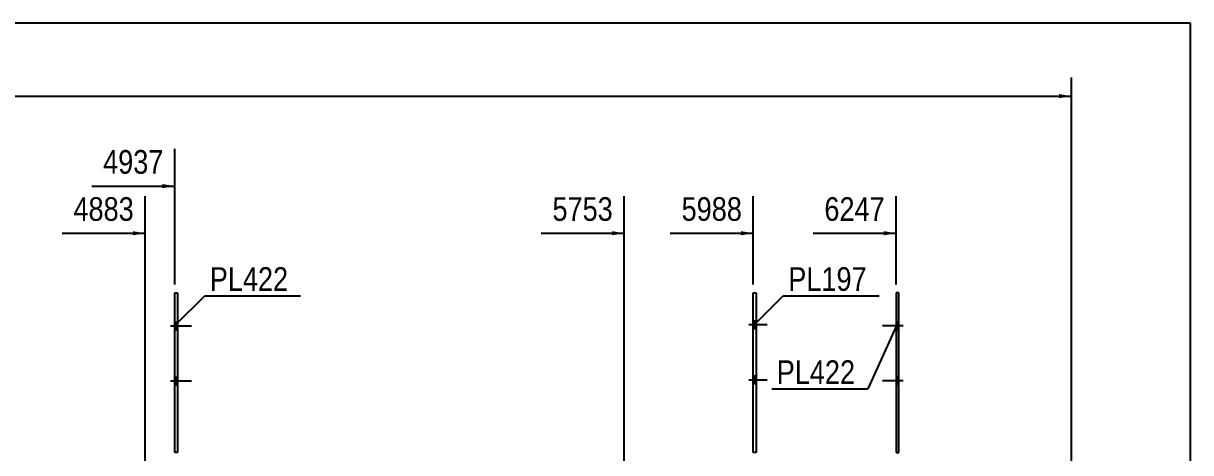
# Model space of a CAD drawing. Header units: millimetres. Extents: x -352 to 50, y -184 to 93.
# Drawn here: x -90.8 to 50.5, y 41 to 92.9 of the extents above; entities that cross this region are included whole.
import ezdxf

# ---------------------------------------------------------------- set-up
doc = ezdxf.new("R2010")
doc.units = ezdxf.units.MM
doc.linetypes.add('DXK_LINE_DOT1', pattern=[1.8814, 0.9407, -0.9407])
doc.styles.add('Arial Narrow', font='ARIALN.TTF', dxfattribs={"height": 0.2})

# ---------------------------------------------------------------- blocks, each defined once
blk = doc.blocks.new('Unknown-623466379-1210')
at = {"color": 5, "linetype": 'Continuous'}
for p, q in [((50.45, 92.95), (-349.55, 92.95)), ((50.45, -184.05), (50.45, 92.95))]:
    blk.add_line(p, q, dxfattribs=at)
blk = doc.blocks.new('Part-623466379-2264 - 1919')
at = {"color": 2, "linetype": 'Continuous'}
for p, q in [((15.14, 60.33), (14.81, 60.33)), ((14.81, 60.33), (14.81, 41)), ((15.14, 41), (15.14, 60.33))]:
    blk.add_line(p, q, dxfattribs=at)
at = {"color": 7, "linetype": 'DXK_LINE_DOT1'}
blk.add_line((14.81, 41), (15.14, 41), dxfattribs=at)
blk = doc.blocks.new('Part-623466379-2269 - 1919')
at = {"color": 2, "linetype": 'Continuous'}
for p, q in [((-2.48, 41), (-2.48, 60.33)), ((-2.48, 60.33), (-2.14, 60.33)), ((-2.14, 60.33), (-2.14, 41))]:
    blk.add_line(p, q, dxfattribs=at)
at = {"color": 7, "linetype": 'DXK_LINE_DOT1'}
blk.add_line((-2.14, 41), (-2.48, 41), dxfattribs=at)
blk = doc.blocks.new('Part-623466379-2596 - 1919')
at = {"color": 2, "linetype": 'Continuous'}
for p, q in [((-72.5, 41), (-72.5, 60.33)), ((-72.5, 60.33), (-72.16, 60.33)), ((-72.16, 60.33), (-72.16, 41))]:
    blk.add_line(p, q, dxfattribs=at)
at = {"color": 7, "linetype": 'DXK_LINE_DOT1'}
blk.add_line((-72.16, 41), (-72.5, 41), dxfattribs=at)
blk = doc.blocks.new('Bolt-623466379-2606 - 1919')
at = {"linetype": 'Continuous'}
for points in [[(-2.14, 56.03), (-2.14, 56.97), (-2.48, 56.97), (-2.48, 56.03)], [(-2.14, 56.03), (-2.14, 56.97), (-2.48, 56.97), (-2.48, 56.03)], [(-2.14, 49.37), (-2.14, 50.3), (-2.48, 50.3), (-2.48, 49.37)], [(-2.14, 49.37), (-2.14, 50.3), (-2.48, 50.3), (-2.48, 49.37)]]:
    blk.add_hatch(color=3, dxfattribs=at).paths.add_polyline_path(points)
at = {"color": 3, "linetype": 'Continuous'}
for p, q in [((-2.48, 56.97), (-2.14, 56.97)), ((-2.48, 56.97), (-2.14, 56.97)), ((-3.01, 56.5), (-0.81, 56.5)), ((-3.01, 56.5), (-0.81, 56.5)), ((-2.48, 56.03), (-2.14, 56.03)), ((-2.48, 56.03), (-2.14, 56.03)), ((-3.01, 49.83), (-0.81, 49.83)), ((-3.01, 49.83), (-0.81, 49.83)), ((-2.48, 50.3), (-2.14, 50.3)), ((-2.48, 50.3), (-2.14, 50.3)), ((-2.48, 49.37), (-2.14, 49.37)), ((-2.48, 49.37), (-2.14, 49.37))]:
    blk.add_line(p, q, dxfattribs=at)
blk = doc.blocks.new('Bolt-623466379-2617 - 1919')
at = {"linetype": 'Continuous'}
for points in [[(-72.16, 55.87), (-72.16, 56.8), (-72.5, 56.8), (-72.5, 55.87)], [(-72.16, 55.87), (-72.16, 56.8), (-72.5, 56.8), (-72.5, 55.87)], [(-72.16, 49.2), (-72.16, 50.13), (-72.5, 50.13), (-72.5, 49.2)], [(-72.16, 49.2), (-72.16, 50.13), (-72.5, 50.13), (-72.5, 49.2)]]:
    blk.add_hatch(color=3, dxfattribs=at).paths.add_polyline_path(points)
at = {"color": 3, "linetype": 'Continuous'}
for p, q in [((-72.5, 56.8), (-72.16, 56.8)), ((-72.5, 56.8), (-72.16, 56.8)), ((-73.03, 56.33), (-70.5, 56.33)), ((-73.03, 56.33), (-70.5, 56.33)), ((-72.5, 55.87), (-72.16, 55.87)), ((-72.5, 55.87), (-72.16, 55.87)), ((-73.03, 49.67), (-70.5, 49.67)), ((-73.03, 49.67), (-70.5, 49.67)), ((-72.5, 50.13), (-72.16, 50.13)), ((-72.5, 50.13), (-72.16, 50.13)), ((-72.5, 49.2), (-72.16, 49.2)), ((-72.5, 49.2), (-72.16, 49.2))]:
    blk.add_line(p, q, dxfattribs=at)
blk = doc.blocks.new('Bolt-623466379-11200 - 1919')
at = {"linetype": 'Continuous'}
for points in [[(15.14, 55.87), (15.14, 56.8), (14.81, 56.8), (14.81, 55.87)], [(15.14, 55.87), (15.14, 56.8), (14.81, 56.8), (14.81, 55.87)], [(15.14, 49.2), (15.14, 50.13), (14.81, 50.13), (14.81, 49.2)], [(15.14, 49.2), (15.14, 50.13), (14.81, 50.13), (14.81, 49.2)]]:
    blk.add_hatch(color=3, dxfattribs=at).paths.add_polyline_path(points)
at = {"color": 3, "linetype": 'Continuous'}
for p, q in [((15.14, 56.8), (14.81, 56.8)), ((15.14, 56.8), (14.81, 56.8)), ((15.67, 56.33), (13.14, 56.33)), ((15.67, 56.33), (13.14, 56.33)), ((15.14, 55.87), (14.81, 55.87)), ((15.14, 55.87), (14.81, 55.87)), ((15.67, 49.67), (13.14, 49.67)), ((15.67, 49.67), (13.14, 49.67)), ((15.14, 50.13), (14.81, 50.13)), ((15.14, 50.13), (14.81, 50.13)), ((15.14, 49.2), (14.81, 49.2)), ((15.14, 49.2), (14.81, 49.2))]:
    blk.add_line(p, q, dxfattribs=at)
blk = doc.blocks.new('StraightDimension-623466379-3159 - 1919')
at = {"linetype": 'Continuous'}
blk.add_hatch(color=7, dxfattribs=at).paths.add_polyline_path([(34.53, 84.39), (36.03, 84.14), (34.53, 83.89)])
at = {"color": 7, "linetype": 'Continuous'}
for p, q in [((36.03, -22.85), (36.03, 86.39)), ((-326.82, 84.14), (36.03, 84.14))]:
    blk.add_line(p, q, dxfattribs=at)
blk = doc.blocks.new('StraightDimension-623466379-12525 - 1919')
at = {"linetype": 'Continuous'}
blk.add_hatch(color=7, dxfattribs=at).paths.add_polyline_path([(-19.6, 67.8), (-18.1, 67.55), (-19.6, 67.3)])
at = {"color": 7, "linetype": 'Continuous'}
for p, q in [((-18.1, 27.33), (-18.1, 72.05)), ((-28.16, 67.55), (-18.1, 67.55))]:
    blk.add_line(p, q, dxfattribs=at)
at = {"color": 0}
blk.add_wipeout([(-18.87, 68.45), (-18.87, 72.65), (-27.39, 72.65), (-27.39, 68.45)], dxfattribs=at)
at = {"color": 3, "style": 'Arial Narrow'}
blk.add_text('5753', height=2.863, dxfattribs=at).set_placement((-26.79, 69.05))
blk = doc.blocks.new('StraightDimension-623466379-12523 - 1919')
at = {"linetype": 'Continuous'}
blk.add_hatch(color=7, dxfattribs=at).paths.add_polyline_path([(13.31, 67.8), (14.81, 67.55), (13.31, 67.3)])
at = {"color": 7, "linetype": 'Continuous'}
for p, q in [((14.81, 61.33), (14.81, 72.05)), ((4.75, 67.55), (14.81, 67.55))]:
    blk.add_line(p, q, dxfattribs=at)
at = {"color": 0}
blk.add_wipeout([(14.03, 68.45), (14.03, 72.65), (5.52, 72.65), (5.52, 68.45)], dxfattribs=at)
at = {"color": 3, "style": 'Arial Narrow'}
blk.add_text('6247', height=2.863, dxfattribs=at).set_placement((6.12, 69.05))
blk = doc.blocks.new('StraightDimension-623466379-12524 - 1919')
at = {"linetype": 'Continuous'}
blk.add_hatch(color=7, dxfattribs=at).paths.add_polyline_path([(-3.98, 67.8), (-2.48, 67.55), (-3.98, 67.3)])
at = {"color": 7, "linetype": 'Continuous'}
for p, q in [((-2.48, 61.33), (-2.48, 72.05)), ((-12.54, 67.55), (-2.48, 67.55))]:
    blk.add_line(p, q, dxfattribs=at)
at = {"color": 0}
blk.add_wipeout([(-3.25, 68.45), (-3.25, 72.65), (-11.76, 72.65), (-11.76, 68.45)], dxfattribs=at)
at = {"color": 3, "style": 'Arial Narrow'}
blk.add_text('5988', height=2.863, dxfattribs=at).set_placement((-11.16, 69.05))
blk = doc.blocks.new('StraightDimension-623466379-12526 - 1919')
at = {"linetype": 'Continuous'}
blk.add_hatch(color=7, dxfattribs=at).paths.add_polyline_path([(-74, 73.5), (-72.5, 73.25), (-74, 73)])
at = {"color": 7, "linetype": 'Continuous'}
for p, q in [((-72.5, 61.33), (-72.5, 77.75)), ((-82.56, 73.25), (-72.5, 73.25))]:
    blk.add_line(p, q, dxfattribs=at)
at = {"color": 0}
blk.add_wipeout([(-73.27, 74.15), (-73.27, 78.35), (-81.78, 78.35), (-81.78, 74.15)], dxfattribs=at)
at = {"color": 3, "style": 'Arial Narrow'}
blk.add_text('4937', height=2.863, dxfattribs=at).set_placement((-81.18, 74.75))
blk = doc.blocks.new('StraightDimension-623466379-12527 - 1919')
at = {"linetype": 'Continuous'}
blk.add_hatch(color=7, dxfattribs=at).paths.add_polyline_path([(-77.58, 67.8), (-76.08, 67.55), (-77.58, 67.3)])
at = {"color": 7, "linetype": 'Continuous'}
for p, q in [((-76.08, -39.48), (-76.08, 72.05)), ((-86.14, 67.55), (-76.08, 67.55))]:
    blk.add_line(p, q, dxfattribs=at)
at = {"color": 0}
blk.add_wipeout([(-76.86, 68.45), (-76.86, 72.65), (-85.37, 72.65), (-85.37, 68.45)], dxfattribs=at)
at = {"color": 3, "style": 'Arial Narrow'}
blk.add_text('4883', height=2.863, dxfattribs=at).set_placement((-84.77, 69.05))
blk = doc.blocks.new('Mark-623466379-9268 - 1919')
at = {"color": 0}
blk.add_wipeout([(11.25, 60.58), (11.25, 63.58), (1.75, 63.58), (1.75, 60.58)], dxfattribs=at)
blk.add_wipeout([(11.25, 60.58), (11.25, 63.58), (1.75, 63.58), (1.75, 60.58)], dxfattribs=at)
at = {"color": 7, "linetype": 'Continuous'}
for p, q in [((-2.39, 56.45), (1.15, 59.98)), ((1.15, 59.98), (12.75, 59.98))]:
    blk.add_line(p, q, dxfattribs=at)
at = {"color": 3, "style": 'Arial Narrow'}
blk.add_text('PL197', height=2.863, dxfattribs=at).set_placement((1.75, 60.58))
blk = doc.blocks.new('Mark-623466379-9272 - 1919')
at = {"color": 0}
blk.add_wipeout([(-58.77, 60.58), (-58.77, 63.58), (-68.27, 63.58), (-68.27, 60.58)], dxfattribs=at)
blk.add_wipeout([(-58.77, 60.58), (-58.77, 63.58), (-68.27, 63.58), (-68.27, 60.58)], dxfattribs=at)
at = {"color": 7, "linetype": 'Continuous'}
for p, q in [((-72.41, 56.45), (-68.87, 59.98)), ((-68.87, 59.98), (-57.27, 59.98))]:
    blk.add_line(p, q, dxfattribs=at)
at = {"color": 3, "style": 'Arial Narrow'}
blk.add_text('PL422', height=2.863, dxfattribs=at).set_placement((-68.27, 60.58))
blk = doc.blocks.new('Mark-623466379-9276 - 1919')
at = {"color": 7, "linetype": 'Continuous'}
blk.add_line((14.89, 56.45), (11.36, 48.71), dxfattribs=at)
at = {"color": 0}
blk.add_wipeout([(9.86, 49.31), (9.86, 52.31), (0.35, 52.31), (0.35, 49.31)], dxfattribs=at)
blk.add_wipeout([(9.86, 49.31), (9.86, 52.31), (0.35, 52.31), (0.35, 49.31)], dxfattribs=at)
at = {"color": 7, "linetype": 'Continuous'}
blk.add_line((-0.25, 48.71), (11.36, 48.71), dxfattribs=at)
at = {"color": 3, "style": 'Arial Narrow'}
blk.add_text('PL422', height=2.863, dxfattribs=at).set_placement((0.35, 49.31))

msp = doc.modelspace()

# ---------------------------------------------------------------- block references
for name in ['Unknown-623466379-1210', 'Part-623466379-2596 - 1919', 'Part-623466379-2269 - 1919', 'Part-623466379-2264 - 1919', 'Bolt-623466379-2617 - 1919', 'Bolt-623466379-2606 - 1919', 'Bolt-623466379-11200 - 1919']:
    msp.add_blockref(name, (0, 0))

# ---------------------------------------------------------------- next in the draw order: block references
msp.add_blockref('StraightDimension-623466379-3159 - 1919', (0, 0))

# ---------------------------------------------------------------- next in the draw order: block references
for name in ['StraightDimension-623466379-12526 - 1919', 'StraightDimension-623466379-12525 - 1919', 'StraightDimension-623466379-12524 - 1919', 'StraightDimension-623466379-12523 - 1919']:
    msp.add_blockref(name, (0, 0))

# ---------------------------------------------------------------- next in the draw order: block references
for name in ['StraightDimension-623466379-12527 - 1919', 'Mark-623466379-9272 - 1919', 'Mark-623466379-9268 - 1919']:
    msp.add_blockref(name, (0, 0))

# ---------------------------------------------------------------- next in the draw order: block references
msp.add_blockref('Mark-623466379-9276 - 1919', (0, 0))

doc.saveas('drawing.dxf')
